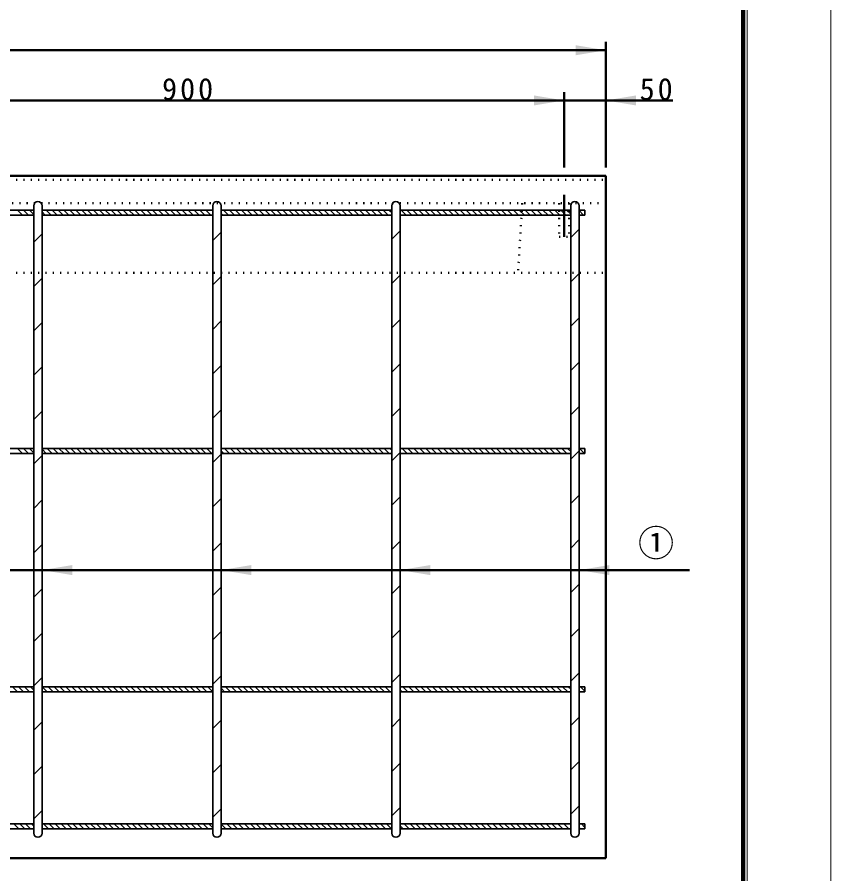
# Model space of a CAD drawing. Units: millimetres, scale not verified. Extents: x -2102 to 2102, y -1485 to 1485.
# Drawn here: x 1130 to 2102, y -640 to 384 of the extents above; entities that cross this region are included whole.
import ezdxf
from ezdxf.enums import TextEntityAlignment as Align

# ---------------------------------------------------------------- set-up
doc = ezdxf.new("R2010")
doc.units = ezdxf.units.MM
doc.header["$LTSCALE"] = 5
doc.linetypes.add('DOTTED', pattern=[1.75, 0.25, -1.5])
doc.linetypes.add('LONG_DASHED_DOTTED', pattern=[15.25, 12, -1.5, 0.25, -1.5])
doc.layers.add('0-0_V-nasSTD', color=7, linetype='Continuous', lineweight=35)
doc.layers.add('0-1_0', color=7, linetype='Continuous', lineweight=50)
doc.styles.add('ＭＳ ゴシック', font='')
doc.styles.get('ＭＳ ゴシック').set_extended_font_data('MS Gothic')

msp = doc.modelspace()

# ---------------------------------------------------------------- linework, layer by layer
at = {"layer": '0-0_V-nasSTD', "lineweight": 50}
for p, q in [((-166.5, 194.655), (1833.5, 194.655)), ((1833.5, 194.655), (1833.5, -621.345)), ((1933.5, -276.845), (833.5, -276.845)), ((-166.5, -621.345), (1833.5, -621.345))]:
    msp.add_line(p, q, dxfattribs=at)
at = {"layer": '0-0_V-nasSTD', "linetype": 'DOTTED', "lineweight": 50}
for p, q in [((-166.5, 189.655), (1833.5, 189.655)), ((1833.5, 161.655), (-166.5, 161.655)), ((1733.5, 161.655), (1728.5, 78.655)), ((1777.5, 161.655), (1777.5, 121.655)), ((1789.5, 161.655), (1789.5, 121.655)), ((1777.5, 121.655), (1789.5, 121.655)), ((-166.5, 78.655), (1833.5, 78.655))]:
    msp.add_line(p, q, dxfattribs=at)
at = {"layer": '0-0_V-nasSTD', "linetype": 'LONG_DASHED_DOTTED', "lineweight": 50}
msp.add_line((1783.5, 171.655), (1783.5, 121.655), dxfattribs=at)
at = {"layer": '0-0_V-nasSTD'}
for p, q in [((945.5, 153.655), (1149.5, 153.655)), ((1130.142, 153.655), (1136.142, 147.655)), ((1137.213, 153.655), (1143.213, 147.655)), ((1144.285, 153.655), (1149.5, 148.439)), ((1149.5, 158.655), (1149.5, -591.345)), ((1159.5, 158.655), (1159.5, -591.345)), ((1159.5, 153.655), (1363.5, 153.655)), ((1164.345, 153.655), (1170.345, 147.655)), ((1171.417, 153.655), (1177.417, 147.655)), ((1178.488, 153.655), (1184.488, 147.655)), ((1185.559, 153.655), (1191.559, 147.655)), ((1192.63, 153.655), (1198.63, 147.655)), ((1199.701, 153.655), (1205.701, 147.655)), ((1206.772, 153.655), (1212.772, 147.655)), ((1213.843, 153.655), (1219.843, 147.655)), ((1220.914, 153.655), (1226.914, 147.655)), ((1227.985, 153.655), (1233.985, 147.655)), ((1235.056, 153.655), (1241.056, 147.655)), ((1242.127, 153.655), (1248.127, 147.655)), ((1249.198, 153.655), (1255.198, 147.655)), ((1256.269, 153.655), (1262.269, 147.655)), ((1263.34, 153.655), (1269.34, 147.655)), ((1270.412, 153.655), (1276.412, 147.655)), ((1277.483, 153.655), (1283.483, 147.655)), ((1284.554, 153.655), (1290.554, 147.655)), ((1291.625, 153.655), (1297.625, 147.655)), ((1298.696, 153.655), (1304.696, 147.655)), ((1305.767, 153.655), (1311.767, 147.655)), ((1312.838, 153.655), (1318.838, 147.655)), ((1319.909, 153.655), (1325.909, 147.655)), ((1326.98, 153.655), (1332.98, 147.655)), ((1334.051, 153.655), (1340.051, 147.655)), ((1341.122, 153.655), (1347.122, 147.655)), ((1348.193, 153.655), (1354.193, 147.655)), ((1355.264, 153.655), (1361.264, 147.655)), ((1362.335, 153.655), (1363.5, 152.49)), ((1363.5, 158.655), (1363.5, -591.345)), ((1373.5, 158.655), (1373.5, -591.345)), ((1373.5, 153.655), (1577.5, 153.655)), ((1376.478, 153.655), (1382.478, 147.655)), ((1383.549, 153.655), (1389.549, 147.655)), ((1390.62, 153.655), (1396.62, 147.655)), ((1397.691, 153.655), (1403.691, 147.655)), ((1404.762, 153.655), (1410.762, 147.655)), ((1411.833, 153.655), (1417.833, 147.655)), ((1418.904, 153.655), (1424.904, 147.655)), ((1425.975, 153.655), (1431.975, 147.655)), ((1433.046, 153.655), (1439.046, 147.655)), ((1440.117, 153.655), (1446.117, 147.655)), ((1447.188, 153.655), (1453.188, 147.655)), ((1454.259, 153.655), (1460.259, 147.655)), ((1461.33, 153.655), (1467.33, 147.655)), ((1468.401, 153.655), (1474.401, 147.655)), ((1475.472, 153.655), (1481.472, 147.655)), ((1482.544, 153.655), (1488.544, 147.655)), ((1489.615, 153.655), (1495.615, 147.655)), ((1496.686, 153.655), (1502.686, 147.655)), ((1503.757, 153.655), (1509.757, 147.655)), ((1510.828, 153.655), (1516.828, 147.655)), ((1517.899, 153.655), (1523.899, 147.655)), ((1524.97, 153.655), (1530.97, 147.655)), ((1532.041, 153.655), (1538.041, 147.655)), ((1539.112, 153.655), (1545.112, 147.655)), ((1546.183, 153.655), (1552.183, 147.655)), ((1553.254, 153.655), (1559.254, 147.655)), ((1560.325, 153.655), (1566.325, 147.655)), ((1567.396, 153.655), (1573.396, 147.655)), ((1574.467, 153.655), (1577.5, 150.622)), ((1577.5, 158.655), (1577.5, -591.345)), ((1587.5, 158.655), (1587.5, -591.345)), ((1587.5, 153.655), (1791.5, 153.655)), ((1588.61, 153.655), (1594.61, 147.655)), ((1595.681, 153.655), (1601.681, 147.655)), ((1602.752, 153.655), (1608.752, 147.655)), ((1609.823, 153.655), (1615.823, 147.655)), ((1616.894, 153.655), (1622.894, 147.655)), ((1623.965, 153.655), (1629.965, 147.655)), ((1631.036, 153.655), (1637.036, 147.655)), ((1638.107, 153.655), (1644.107, 147.655)), ((1645.178, 153.655), (1651.178, 147.655)), ((1652.249, 153.655), (1658.249, 147.655)), ((1659.32, 153.655), (1665.32, 147.655)), ((1666.391, 153.655), (1672.391, 147.655)), ((1673.462, 153.655), (1679.462, 147.655)), ((1680.533, 153.655), (1686.533, 147.655)), ((1687.605, 153.655), (1693.605, 147.655)), ((1694.676, 153.655), (1700.676, 147.655)), ((1701.747, 153.655), (1707.747, 147.655)), ((1708.818, 153.655), (1714.818, 147.655)), ((1715.889, 153.655), (1721.889, 147.655)), ((1722.96, 153.655), (1728.96, 147.655)), ((1730.031, 153.655), (1736.031, 147.655)), ((1737.102, 153.655), (1743.102, 147.655)), ((1744.173, 153.655), (1750.173, 147.655)), ((1751.244, 153.655), (1757.244, 147.655)), ((1758.315, 153.655), (1764.315, 147.655)), ((1765.386, 153.655), (1771.386, 147.655)), ((1772.457, 153.655), (1778.457, 147.655)), ((1779.528, 153.655), (1785.528, 147.655)), ((1786.599, 153.655), (1791.5, 148.754)), ((1791.5, 158.655), (1791.5, -591.345)), ((1801.5, 158.655), (1801.5, -591.345)), ((1801.5, 153.655), (1808.5, 153.655)), ((1807.813, 153.655), (1808.5, 152.967)), ((1808.5, 153.655), (1808.5, 147.655)), ((945.5, 147.655), (1149.5, 147.655)), ((1159.5, 151.429), (1163.274, 147.655)), ((1159.5, 147.655), (1363.5, 147.655)), ((1373.5, 149.561), (1375.406, 147.655)), ((1373.5, 147.655), (1577.5, 147.655)), ((1587.5, 147.655), (1791.5, 147.655)), ((1801.5, 152.896), (1806.742, 147.655)), ((1801.5, 147.655), (1808.5, 147.655)), ((1149.5, 115.168), (1159.5, 125.168)), ((1363.5, 117.036), (1373.5, 127.036)), ((1577.5, 118.904), (1587.5, 128.904)), ((1791.5, 120.772), (1801.5, 130.772)), ((1149.5, 62.135), (1159.5, 72.135)), ((1363.5, 64.003), (1373.5, 74.003)), ((1577.5, 65.871), (1587.5, 75.871)), ((1791.5, 67.739), (1801.5, 77.739)), ((1363.5, 10.97), (1373.5, 20.97)), ((1577.5, 12.838), (1587.5, 22.838)), ((1791.5, 14.706), (1801.5, 24.706)), ((1149.5, 9.102), (1159.5, 19.102)), ((1577.5, -40.195), (1587.5, -30.195)), ((1791.5, -38.327), (1801.5, -28.327)), ((1149.5, -43.931), (1159.5, -33.931)), ((1363.5, -42.063), (1373.5, -32.063)), ((1791.5, -91.36), (1801.5, -81.36)), ((1149.5, -96.964), (1159.5, -86.964)), ((1363.5, -95.096), (1373.5, -85.096)), ((1577.5, -93.228), (1587.5, -83.228)), ((945.5, -131.345), (1149.5, -131.345)), ((1130.142, -131.345), (1136.142, -137.345)), ((1137.213, -131.345), (1143.213, -137.345)), ((1144.285, -131.345), (1149.5, -136.561)), ((1159.5, -131.345), (1363.5, -131.345)), ((1159.5, -132.419), (1164.427, -137.345)), ((1165.498, -131.345), (1171.498, -137.345)), ((1172.569, -131.345), (1178.569, -137.345)), ((1179.64, -131.345), (1185.64, -137.345)), ((1186.711, -131.345), (1192.711, -137.345)), ((1193.782, -131.345), (1199.782, -137.345)), ((1200.853, -131.345), (1206.853, -137.345)), ((1207.924, -131.345), (1213.924, -137.345)), ((1214.995, -131.345), (1220.995, -137.345)), ((1222.066, -131.345), (1228.066, -137.345)), ((1229.137, -131.345), (1235.137, -137.345)), ((1236.208, -131.345), (1242.208, -137.345)), ((1243.279, -131.345), (1249.279, -137.345)), ((1250.351, -131.345), (1256.351, -137.345)), ((1257.422, -131.345), (1263.422, -137.345)), ((1264.493, -131.345), (1270.493, -137.345)), ((1271.564, -131.345), (1277.564, -137.345)), ((1278.635, -131.345), (1284.635, -137.345)), ((1285.706, -131.345), (1291.706, -137.345)), ((1292.777, -131.345), (1298.777, -137.345)), ((1299.848, -131.345), (1305.848, -137.345)), ((1306.919, -131.345), (1312.919, -137.345)), ((1313.99, -131.345), (1319.99, -137.345)), ((1321.061, -131.345), (1327.061, -137.345)), ((1328.132, -131.345), (1334.132, -137.345)), ((1335.203, -131.345), (1341.203, -137.345)), ((1342.274, -131.345), (1348.274, -137.345)), ((1349.345, -131.345), (1355.345, -137.345)), ((1356.417, -131.345), (1362.417, -137.345)), ((1373.5, -131.345), (1577.5, -131.345)), ((1377.63, -131.345), (1383.63, -137.345)), ((1384.701, -131.345), (1390.701, -137.345)), ((1391.772, -131.345), (1397.772, -137.345)), ((1398.843, -131.345), (1404.843, -137.345)), ((1405.914, -131.345), (1411.914, -137.345)), ((1412.985, -131.345), (1418.985, -137.345)), ((1420.056, -131.345), (1426.056, -137.345)), ((1427.127, -131.345), (1433.127, -137.345)), ((1434.198, -131.345), (1440.198, -137.345)), ((1441.269, -131.345), (1447.269, -137.345)), ((1448.34, -131.345), (1454.34, -137.345)), ((1455.411, -131.345), (1461.411, -137.345)), ((1462.483, -131.345), (1468.483, -137.345)), ((1469.554, -131.345), (1475.554, -137.345)), ((1476.625, -131.345), (1482.625, -137.345)), ((1483.696, -131.345), (1489.696, -137.345)), ((1490.767, -131.345), (1496.767, -137.345)), ((1497.838, -131.345), (1503.838, -137.345)), ((1504.909, -131.345), (1510.909, -137.345)), ((1511.98, -131.345), (1517.98, -137.345)), ((1519.051, -131.345), (1525.051, -137.345)), ((1526.122, -131.345), (1532.122, -137.345)), ((1533.193, -131.345), (1539.193, -137.345)), ((1540.264, -131.345), (1546.264, -137.345)), ((1547.335, -131.345), (1553.335, -137.345)), ((1554.406, -131.345), (1560.406, -137.345)), ((1561.478, -131.345), (1567.478, -137.345)), ((1568.549, -131.345), (1574.549, -137.345)), ((1575.62, -131.345), (1577.5, -133.226)), ((1587.5, -131.345), (1791.5, -131.345)), ((1589.762, -131.345), (1595.762, -137.345)), ((1596.833, -131.345), (1602.833, -137.345)), ((1603.904, -131.345), (1609.904, -137.345)), ((1610.975, -131.345), (1616.975, -137.345)), ((1618.046, -131.345), (1624.046, -137.345)), ((1625.117, -131.345), (1631.117, -137.345)), ((1632.188, -131.345), (1638.188, -137.345)), ((1639.259, -131.345), (1645.259, -137.345)), ((1646.33, -131.345), (1652.33, -137.345)), ((1653.401, -131.345), (1659.401, -137.345)), ((1660.472, -131.345), (1666.472, -137.345)), ((1667.544, -131.345), (1673.544, -137.345)), ((1674.615, -131.345), (1680.615, -137.345)), ((1681.686, -131.345), (1687.686, -137.345)), ((1688.757, -131.345), (1694.757, -137.345)), ((1695.828, -131.345), (1701.828, -137.345)), ((1702.899, -131.345), (1708.899, -137.345)), ((1709.97, -131.345), (1715.97, -137.345)), ((1717.041, -131.345), (1723.041, -137.345)), ((1724.112, -131.345), (1730.112, -137.345)), ((1731.183, -131.345), (1737.183, -137.345)), ((1738.254, -131.345), (1744.254, -137.345)), ((1745.325, -131.345), (1751.325, -137.345)), ((1752.396, -131.345), (1758.396, -137.345)), ((1759.467, -131.345), (1765.467, -137.345)), ((1766.538, -131.345), (1772.538, -137.345)), ((1773.61, -131.345), (1779.61, -137.345)), ((1780.681, -131.345), (1786.681, -137.345)), ((1787.752, -131.345), (1791.5, -135.094)), ((1801.5, -131.345), (1808.5, -131.345)), ((1801.894, -131.345), (1807.894, -137.345)), ((1808.5, -131.345), (1808.5, -137.345)), ((945.5, -137.345), (1149.5, -137.345)), ((1149.5, -149.997), (1159.5, -139.997)), ((1159.5, -137.345), (1363.5, -137.345)), ((1363.5, -148.129), (1373.5, -138.129)), ((1373.5, -134.287), (1376.559, -137.345)), ((1373.5, -137.345), (1577.5, -137.345)), ((1577.5, -146.261), (1587.5, -136.261)), ((1587.5, -136.155), (1588.691, -137.345)), ((1587.5, -137.345), (1791.5, -137.345)), ((1791.5, -144.393), (1801.5, -134.393)), ((1801.5, -137.345), (1808.5, -137.345)), ((1808.5, -137.345), (1808.5, -134.345)), ((1149.5, -203.03), (1159.5, -193.03)), ((1363.5, -201.162), (1373.5, -191.162)), ((1577.5, -199.294), (1587.5, -189.294)), ((1791.5, -197.426), (1801.5, -187.426)), ((1363.5, -254.195), (1373.5, -244.195)), ((1577.5, -252.327), (1587.5, -242.327)), ((1791.5, -250.459), (1801.5, -240.459)), ((1149.5, -256.063), (1159.5, -246.063)), ((1577.5, -305.36), (1587.5, -295.36)), ((1791.5, -303.492), (1801.5, -293.492)), ((1149.5, -309.096), (1159.5, -299.096)), ((1363.5, -307.228), (1373.5, -297.228)), ((1791.5, -356.525), (1801.5, -346.525)), ((1149.5, -362.129), (1159.5, -352.129)), ((1363.5, -360.261), (1373.5, -350.261)), ((1577.5, -358.393), (1587.5, -348.393)), ((1149.5, -415.162), (1159.5, -405.162)), ((1363.5, -413.294), (1373.5, -403.294)), ((1577.5, -411.426), (1587.5, -401.426)), ((1791.5, -409.558), (1801.5, -399.558)), ((945.5, -416.345), (1149.5, -416.345)), ((1124.224, -416.345), (1130.224, -422.345)), ((1131.295, -416.345), (1137.295, -422.345)), ((1138.366, -416.345), (1144.366, -422.345)), ((1145.437, -416.345), (1149.5, -420.409)), ((1159.5, -416.345), (1363.5, -416.345)), ((1159.579, -416.345), (1165.579, -422.345)), ((1166.65, -416.345), (1172.65, -422.345)), ((1173.721, -416.345), (1179.721, -422.345)), ((1180.792, -416.345), (1186.792, -422.345)), ((1187.863, -416.345), (1193.863, -422.345)), ((1194.934, -416.345), (1200.934, -422.345)), ((1202.005, -416.345), (1208.005, -422.345)), ((1209.076, -416.345), (1215.076, -422.345)), ((1216.147, -416.345), (1222.147, -422.345)), ((1223.218, -416.345), (1229.218, -422.345)), ((1230.29, -416.345), (1236.29, -422.345)), ((1237.361, -416.345), (1243.361, -422.345)), ((1244.432, -416.345), (1250.432, -422.345)), ((1251.503, -416.345), (1257.503, -422.345)), ((1258.574, -416.345), (1264.574, -422.345)), ((1265.645, -416.345), (1271.645, -422.345)), ((1272.716, -416.345), (1278.716, -422.345)), ((1279.787, -416.345), (1285.787, -422.345)), ((1286.858, -416.345), (1292.858, -422.345)), ((1293.929, -416.345), (1299.929, -422.345)), ((1301, -416.345), (1307, -422.345)), ((1308.071, -416.345), (1314.071, -422.345)), ((1315.142, -416.345), (1321.142, -422.345)), ((1322.213, -416.345), (1328.213, -422.345)), ((1329.285, -416.345), (1335.285, -422.345)), ((1336.356, -416.345), (1342.356, -422.345)), ((1343.427, -416.345), (1349.427, -422.345)), ((1350.498, -416.345), (1356.498, -422.345)), ((1357.569, -416.345), (1363.5, -422.277)), ((1373.5, -416.345), (1577.5, -416.345)), ((1373.5, -418.134), (1377.711, -422.345)), ((1378.782, -416.345), (1384.782, -422.345)), ((1385.853, -416.345), (1391.853, -422.345)), ((1392.924, -416.345), (1398.924, -422.345)), ((1399.995, -416.345), (1405.995, -422.345)), ((1407.066, -416.345), (1413.066, -422.345)), ((1414.137, -416.345), (1420.137, -422.345)), ((1421.208, -416.345), (1427.208, -422.345)), ((1428.279, -416.345), (1434.279, -422.345)), ((1435.351, -416.345), (1441.351, -422.345)), ((1442.422, -416.345), (1448.422, -422.345)), ((1449.493, -416.345), (1455.493, -422.345)), ((1456.564, -416.345), (1462.564, -422.345)), ((1463.635, -416.345), (1469.635, -422.345)), ((1470.706, -416.345), (1476.706, -422.345)), ((1477.777, -416.345), (1483.777, -422.345)), ((1484.848, -416.345), (1490.848, -422.345)), ((1491.919, -416.345), (1497.919, -422.345)), ((1498.99, -416.345), (1504.99, -422.345)), ((1506.061, -416.345), (1512.061, -422.345)), ((1513.132, -416.345), (1519.132, -422.345)), ((1520.203, -416.345), (1526.203, -422.345)), ((1527.274, -416.345), (1533.274, -422.345)), ((1534.345, -416.345), (1540.345, -422.345)), ((1541.417, -416.345), (1547.417, -422.345)), ((1548.488, -416.345), (1554.488, -422.345)), ((1555.559, -416.345), (1561.559, -422.345)), ((1562.63, -416.345), (1568.63, -422.345)), ((1569.701, -416.345), (1575.701, -422.345)), ((1576.772, -416.345), (1577.5, -417.074)), ((1587.5, -416.345), (1791.5, -416.345)), ((1590.914, -416.345), (1596.914, -422.345)), ((1597.985, -416.345), (1603.985, -422.345)), ((1605.056, -416.345), (1611.056, -422.345)), ((1612.127, -416.345), (1618.127, -422.345)), ((1619.198, -416.345), (1625.198, -422.345)), ((1626.269, -416.345), (1632.269, -422.345)), ((1633.34, -416.345), (1639.34, -422.345)), ((1640.411, -416.345), (1646.411, -422.345)), ((1647.483, -416.345), (1653.483, -422.345)), ((1654.554, -416.345), (1660.554, -422.345)), ((1661.625, -416.345), (1667.625, -422.345)), ((1668.696, -416.345), (1674.696, -422.345)), ((1675.767, -416.345), (1681.767, -422.345)), ((1682.838, -416.345), (1688.838, -422.345)), ((1689.909, -416.345), (1695.909, -422.345)), ((1696.98, -416.345), (1702.98, -422.345)), ((1704.051, -416.345), (1710.051, -422.345)), ((1711.122, -416.345), (1717.122, -422.345)), ((1718.193, -416.345), (1724.193, -422.345)), ((1725.264, -416.345), (1731.264, -422.345)), ((1732.335, -416.345), (1738.335, -422.345)), ((1739.406, -416.345), (1745.406, -422.345)), ((1746.478, -416.345), (1752.478, -422.345)), ((1753.549, -416.345), (1759.549, -422.345)), ((1760.62, -416.345), (1766.62, -422.345)), ((1767.691, -416.345), (1773.691, -422.345)), ((1774.762, -416.345), (1780.762, -422.345)), ((1781.833, -416.345), (1787.833, -422.345)), ((1788.904, -416.345), (1791.5, -418.941)), ((1801.5, -416.345), (1808.5, -416.345)), ((1803.046, -416.345), (1808.5, -421.799)), ((1808.5, -416.345), (1808.5, -422.345)), ((945.5, -422.345), (1149.5, -422.345)), ((1159.5, -422.345), (1363.5, -422.345)), ((1373.5, -422.345), (1577.5, -422.345)), ((1587.5, -420.002), (1589.843, -422.345)), ((1587.5, -422.345), (1791.5, -422.345)), ((1801.5, -421.87), (1801.975, -422.345)), ((1801.5, -422.345), (1808.5, -422.345)), ((1149.5, -468.195), (1159.5, -458.195)), ((1363.5, -466.327), (1373.5, -456.327)), ((1577.5, -464.459), (1587.5, -454.459)), ((1791.5, -462.591), (1801.5, -452.591)), ((1149.5, -521.228), (1159.5, -511.228)), ((1363.5, -519.36), (1373.5, -509.36)), ((1577.5, -517.492), (1587.5, -507.492)), ((1791.5, -515.624), (1801.5, -505.624)), ((1363.5, -572.393), (1373.5, -562.393)), ((1577.5, -570.525), (1587.5, -560.525)), ((1791.5, -568.657), (1801.5, -558.657)), ((1149.5, -574.261), (1159.5, -564.261)), ((945.5, -580.345), (1149.5, -580.345)), ((1125.589, -580.345), (1131.589, -586.345)), ((1132.66, -580.345), (1138.66, -586.345)), ((1139.731, -580.345), (1145.731, -586.345)), ((1146.802, -580.345), (1149.5, -583.043)), ((1159.5, -580.345), (1363.5, -580.345)), ((1160.944, -580.345), (1166.944, -586.345)), ((1168.015, -580.345), (1174.015, -586.345)), ((1175.086, -580.345), (1181.086, -586.345)), ((1182.158, -580.345), (1188.158, -586.345)), ((1189.229, -580.345), (1195.229, -586.345)), ((1196.3, -580.345), (1202.3, -586.345)), ((1203.371, -580.345), (1209.371, -586.345)), ((1210.442, -580.345), (1216.442, -586.345)), ((1217.513, -580.345), (1223.513, -586.345)), ((1224.584, -580.345), (1230.584, -586.345)), ((1231.655, -580.345), (1237.655, -586.345)), ((1238.726, -580.345), (1244.726, -586.345)), ((1245.797, -580.345), (1251.797, -586.345)), ((1252.868, -580.345), (1258.868, -586.345)), ((1259.939, -580.345), (1265.939, -586.345)), ((1267.01, -580.345), (1273.01, -586.345)), ((1274.081, -580.345), (1280.081, -586.345)), ((1281.152, -580.345), (1287.152, -586.345)), ((1288.224, -580.345), (1294.224, -586.345)), ((1295.295, -580.345), (1301.295, -586.345)), ((1302.366, -580.345), (1308.366, -586.345)), ((1309.437, -580.345), (1315.437, -586.345)), ((1316.508, -580.345), (1322.508, -586.345)), ((1323.579, -580.345), (1329.579, -586.345)), ((1330.65, -580.345), (1336.65, -586.345)), ((1337.721, -580.345), (1343.721, -586.345)), ((1344.792, -580.345), (1350.792, -586.345)), ((1351.863, -580.345), (1357.863, -586.345)), ((1358.934, -580.345), (1363.5, -584.911)), ((1373.5, -580.345), (1577.5, -580.345)), ((1373.5, -580.769), (1379.076, -586.345)), ((1380.147, -580.345), (1386.147, -586.345)), ((1387.218, -580.345), (1393.218, -586.345)), ((1394.29, -580.345), (1400.29, -586.345)), ((1401.361, -580.345), (1407.361, -586.345)), ((1408.432, -580.345), (1414.432, -586.345)), ((1415.503, -580.345), (1421.503, -586.345)), ((1422.574, -580.345), (1428.574, -586.345)), ((1429.645, -580.345), (1435.645, -586.345)), ((1436.716, -580.345), (1442.716, -586.345)), ((1443.787, -580.345), (1449.787, -586.345)), ((1450.858, -580.345), (1456.858, -586.345)), ((1457.929, -580.345), (1463.929, -586.345)), ((1465, -580.345), (1471, -586.345)), ((1472.071, -580.345), (1478.071, -586.345)), ((1479.142, -580.345), (1485.142, -586.345)), ((1486.213, -580.345), (1492.213, -586.345)), ((1493.285, -580.345), (1499.285, -586.345)), ((1500.356, -580.345), (1506.356, -586.345)), ((1507.427, -580.345), (1513.427, -586.345)), ((1514.498, -580.345), (1520.498, -586.345)), ((1521.569, -580.345), (1527.569, -586.345)), ((1528.64, -580.345), (1534.64, -586.345)), ((1535.711, -580.345), (1541.711, -586.345)), ((1542.782, -580.345), (1548.782, -586.345)), ((1549.853, -580.345), (1555.853, -586.345)), ((1556.924, -580.345), (1562.924, -586.345)), ((1563.995, -580.345), (1569.995, -586.345)), ((1571.066, -580.345), (1577.066, -586.345)), ((1587.5, -580.345), (1791.5, -580.345)), ((1587.5, -582.637), (1591.208, -586.345)), ((1592.279, -580.345), (1598.279, -586.345)), ((1599.351, -580.345), (1605.351, -586.345)), ((1606.422, -580.345), (1612.422, -586.345)), ((1613.493, -580.345), (1619.493, -586.345)), ((1620.564, -580.345), (1626.564, -586.345)), ((1627.635, -580.345), (1633.635, -586.345)), ((1634.706, -580.345), (1640.706, -586.345)), ((1641.777, -580.345), (1647.777, -586.345)), ((1648.848, -580.345), (1654.848, -586.345)), ((1655.919, -580.345), (1661.919, -586.345)), ((1662.99, -580.345), (1668.99, -586.345)), ((1670.061, -580.345), (1676.061, -586.345)), ((1677.132, -580.345), (1683.132, -586.345)), ((1684.203, -580.345), (1690.203, -586.345)), ((1691.274, -580.345), (1697.274, -586.345)), ((1698.345, -580.345), (1704.345, -586.345)), ((1705.417, -580.345), (1711.417, -586.345)), ((1712.488, -580.345), (1718.488, -586.345)), ((1719.559, -580.345), (1725.559, -586.345)), ((1726.63, -580.345), (1732.63, -586.345)), ((1733.701, -580.345), (1739.701, -586.345)), ((1740.772, -580.345), (1746.772, -586.345)), ((1747.843, -580.345), (1753.843, -586.345)), ((1754.914, -580.345), (1760.914, -586.345)), ((1761.985, -580.345), (1767.985, -586.345)), ((1769.056, -580.345), (1775.056, -586.345)), ((1776.127, -580.345), (1782.127, -586.345)), ((1783.198, -580.345), (1789.198, -586.345)), ((1790.269, -580.345), (1791.5, -581.576)), ((1801.5, -580.345), (1808.5, -580.345)), ((1804.411, -580.345), (1808.5, -584.434)), ((1808.5, -580.345), (1808.5, -586.345)), ((945.5, -586.345), (1149.5, -586.345)), ((1159.5, -585.972), (1159.873, -586.345)), ((1159.5, -586.345), (1363.5, -586.345)), ((1373.5, -586.345), (1577.5, -586.345)), ((1587.5, -586.345), (1791.5, -586.345)), ((1801.5, -584.505), (1803.34, -586.345)), ((1801.5, -586.345), (1808.5, -586.345))]:
    msp.add_line(p, q, dxfattribs=at)
at = {"layer": '0-0_V-nasSTD', "lineweight": 18}
for points in [[(-2102.5, -1485), (-2102.5, 1485), (2102.5, 1485), (2102.5, -1485)], [(-2002.5, -1385), (-2002.5, 1385), (2002.5, 1385), (2002.5, -1385)]]:
    msp.add_lwpolyline(points, close=True, dxfattribs=at)
at = {"layer": '0-0_V-nasSTD', "lineweight": 100}
msp.add_lwpolyline([(1997.5, -1380), (1997.5, 1380), (-1997.5, 1380)], dxfattribs=at)
at = {"layer": '0-0_V-nasSTD'}
for centre, start, end in [((1154.5, 158.655), 0, 180), ((1368.5, 158.655), 0, 180), ((1582.5, 158.655), 0, 180), ((1796.5, 158.655), 0, 180), ((1154.5, -591.345), 180, 0), ((1368.5, -591.345), 180, 0), ((1582.5, -591.345), 180, 0), ((1796.5, -591.345), 180, 0)]:
    msp.add_arc(centre, 5, start, end, dxfattribs=at)
for points in [[(1797.5, 338.655), (1797.5, 350.655), (1833.5, 344.655)], [(1747.5, 278.655), (1747.5, 290.655), (1783.5, 284.655)], [(1833.5, 284.655), (1869.5, 278.655), (1869.5, 290.655)], [(1159.5, -276.845), (1195.5, -282.845), (1195.5, -270.845)], [(1373.5, -276.845), (1409.5, -282.845), (1409.5, -270.845)], [(1587.5, -276.845), (1623.5, -282.845), (1623.5, -270.845)], [(1801.5, -276.845), (1837.5, -282.845), (1837.5, -270.845)]]:
    msp.add_solid(points, dxfattribs=at)
at = {"layer": '0-1_0'}
for p, q in [((1833.5, 204.655), (1833.5, 354.655)), ((-166.5, 344.655), (1833.5, 344.655)), ((1783.5, 204.655), (1783.5, 294.655)), ((883.5, 284.655), (1783.5, 284.655)), ((1783.5, 284.655), (1833.5, 284.655)), ((1913.5, 284.655), (1833.5, 284.655))]:
    msp.add_line(p, q, dxfattribs=at)

# ---------------------------------------------------------------- texts
at = {"layer": '0-0_V-nasSTD', "style": 'ＭＳ ゴシック'}
msp.add_text('①', height=31.67, dxfattribs=at).set_placement((1871.9, -269.845), align=Align.BOTTOM_LEFT)
at = {"layer": '0-0_V-nasSTD', "char_height": 26.39, "attachment_point": 7, "style": 'ＭＳ ゴシック'}
for s, insert in [('\\T1.2;900', (1302.9, 284.655)), ('\\T1.2;50', (1873.9, 284.655))]:
    msp.add_mtext(s, dxfattribs=dict(at, insert=insert))

doc.saveas('drawing.dxf')
